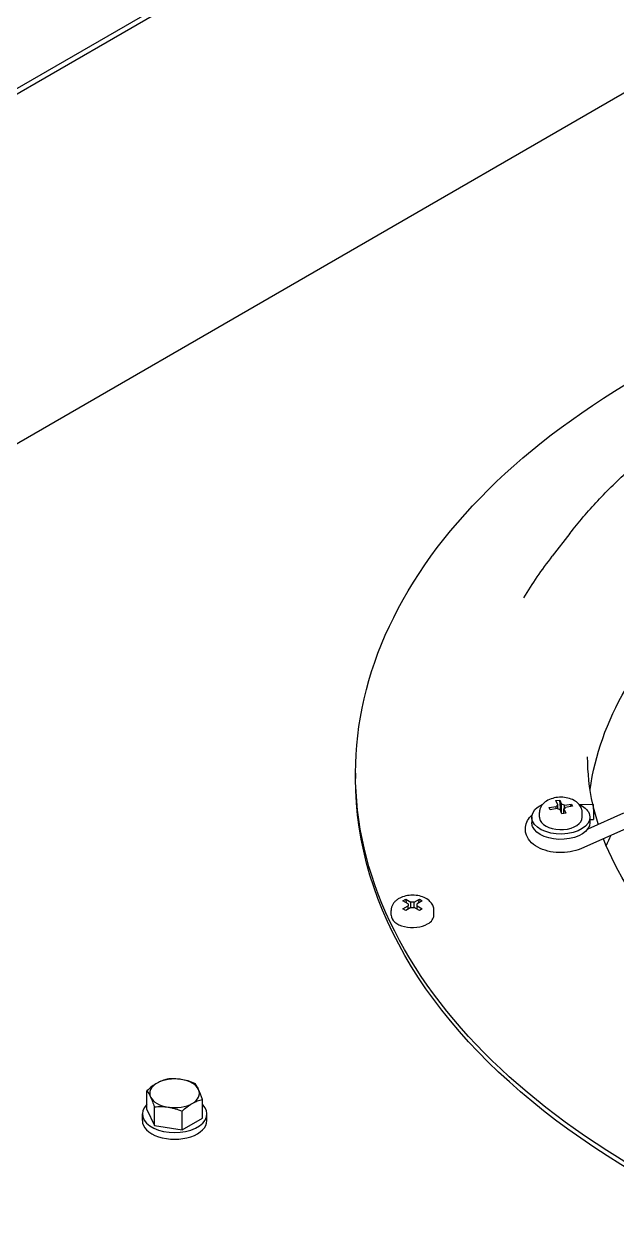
# Model space of a CAD drawing. Extents: x 0 to 216, y -5 to 280.
# Drawn here: x 173.34 to 176.44, y 181.49 to 187.78 of the extents above; entities that cross this region are included whole.
import ezdxf

# ---------------------------------------------------------------- set-up
doc = ezdxf.new("R2010")
doc.units = 0
doc.header["$LTSCALE"] = 10
doc.header["$MEASUREMENT"] = 0
doc.layers.add('CADdetails-9-EXTRAFINE', color=9, linetype='CONTINUOUS')

msp = doc.modelspace()

# ---------------------------------------------------------------- linework, layer by layer
at = {"layer": 'CADdetails-9-EXTRAFINE', "linetype": 'Continuous', "extrusion": (0.707107, 0.408248, -0.57735)}
for p, q in [((183.5356, 193.352), (161.3689, 180.554)), ((181.9872, 192.4297), (163.0687, 181.5071)), ((169.7577, 183.545), (180.8485, 189.9483)), ((176.1927, 185.1223), (176.1007, 185.0036)), ((175.0728, 183.8704), (175.0728, 183.8433)), ((176.1195, 183.7275), (176.1396, 183.7306)), ((176.1295, 183.7061), (176.1195, 183.7275)), ((176.1396, 183.7306), (176.1495, 183.7092)), ((176.1449, 183.6727), (176.1396, 183.7306)), ((176.0338, 183.6407), (176.0338, 183.6656)), ((176.0838, 183.6917), (176.1208, 183.6975)), ((176.0891, 183.6801), (176.0838, 183.6917)), ((176.1262, 183.6859), (176.0891, 183.6801)), ((176.1295, 183.7061), (176.1208, 183.6975)), ((176.1208, 183.685), (176.1208, 183.6975)), ((176.1262, 183.6859), (176.1411, 183.6809)), ((176.1295, 183.6848), (176.1295, 183.7061)), ((176.1511, 183.6595), (176.1411, 183.6809)), ((176.1645, 183.7042), (176.1495, 183.7092)), ((176.1495, 183.6628), (176.1495, 183.7092)), ((176.1712, 183.6626), (176.1511, 183.6595)), ((176.1612, 183.684), (176.1698, 183.6926)), ((176.1612, 183.684), (176.1712, 183.6626)), ((176.1612, 183.6611), (176.1612, 183.684)), ((176.1645, 183.7042), (176.2015, 183.7099)), ((176.1645, 183.6872), (176.1645, 183.7042)), ((176.2069, 183.6984), (176.1698, 183.6926)), ((176.1962, 183.6967), (176.2015, 183.7099)), ((176.2015, 183.7099), (176.2069, 183.6984)), ((176.2454, 183.7066), (176.3129, 183.7085)), ((176.2569, 183.6407), (176.2569, 183.6656)), ((176.4721, 183.6617), (176.2855, 183.5795)), ((175.9936, 183.6407), (175.9936, 183.613)), ((176.2971, 183.6407), (176.2971, 183.613)), ((176.2971, 183.6283), (176.3151, 183.6288)), ((176.5042, 183.5887), (176.2496, 183.4767)), ((175.3201, 183.2044), (175.3348, 183.2129)), ((175.3473, 183.1887), (175.3201, 183.2044)), ((175.3201, 183.1631), (175.3473, 183.1788)), ((175.3348, 183.1546), (175.3201, 183.1631)), ((175.3348, 183.2129), (175.362, 183.1972)), ((175.3402, 183.1928), (175.3348, 183.2129)), ((175.362, 183.1703), (175.3348, 183.1546)), ((175.3473, 183.1887), (175.3473, 183.1788)), ((175.3473, 183.1618), (175.3473, 183.1788)), ((175.3483, 183.1624), (175.3473, 183.1662)), ((175.3792, 183.1972), (175.362, 183.1972)), ((175.362, 183.1703), (175.362, 183.1972)), ((175.362, 183.1703), (175.3792, 183.1703)), ((175.3792, 183.1972), (175.4064, 183.2129)), ((175.3792, 183.1703), (175.3792, 183.1972)), ((175.4064, 183.1546), (175.3792, 183.1703)), ((175.3929, 183.1624), (175.3939, 183.1662)), ((175.4211, 183.2044), (175.3939, 183.1887)), ((175.3939, 183.1788), (175.3939, 183.1887)), ((175.3939, 183.1788), (175.4211, 183.1631)), ((175.3939, 183.1618), (175.3939, 183.1788)), ((175.401, 183.1928), (175.4064, 183.2129)), ((175.4064, 183.2129), (175.4211, 183.2044)), ((175.4211, 183.1631), (175.4064, 183.1546)), ((175.2591, 183.1294), (175.2591, 183.1543)), ((175.4821, 183.1294), (175.4821, 183.1543)), ((173.9827, 182.1147), (173.9827, 182.2127)), ((174.2725, 182.0699), (174.2725, 182.1679)), ((173.9589, 182.0572), (173.9589, 182.0923)), ((173.9827, 182.1147), (174.0216, 182.0311)), ((174.0216, 182.0311), (174.0216, 182.1291)), ((174.1664, 182.0086), (174.1664, 182.1066)), ((174.2963, 182.0572), (174.2963, 182.0923)), ((174.0216, 182.0311), (174.1664, 182.0086)), ((174.1664, 182.0086), (174.2725, 182.0699))]:
    msp.add_line(p, q, dxfattribs=at)
at = {"layer": 'CADdetails-9-EXTRAFINE', "linetype": 'Continuous', "extrusion": (1.11022e-16, 2.77556e-16, -1)}
msp.add_ellipse((180.1604, 183.8704), major_axis=(-5.0876, 0), ratio=0.57735, start_param=-1.349434, end_param=0.780399, dxfattribs=at)
at = {"layer": 'CADdetails-9-EXTRAFINE', "linetype": 'Continuous', "extrusion": (1.66533e-16, 2.498e-16, -1)}
msp.add_ellipse((180.1604, 183.9554), major_axis=(-4.4472, 0), ratio=0.57735, start_param=0.329681, end_param=0.420534, dxfattribs=at)
at = {"layer": 'CADdetails-9-EXTRAFINE', "linetype": 'Continuous', "extrusion": (5.55112e-17, 3.33067e-16, -1)}
for centre, major_axis, start_param, end_param in [((180.1604, 183.6029), (-3.8753, 0), 0.081928, 0.321993), ((176.1453, 183.613), (0.1517, 0), 0, 2.904211)]:
    msp.add_ellipse(centre, major_axis=major_axis, ratio=0.57735, start_param=start_param, end_param=end_param, dxfattribs=at)
at = {"layer": 'CADdetails-9-EXTRAFINE', "linetype": 'Continuous', "extrusion": (2.22045e-16, 4.16334e-16, -1)}
msp.add_ellipse((180.1604, 183.8433), major_axis=(-5.0876, 0), ratio=0.57735, start_param=-1.346237, end_param=0, dxfattribs=at)
at = {"layer": 'CADdetails-9-EXTRAFINE', "linetype": 'Continuous', "extrusion": (5.55112e-17, 2.77556e-16, -1)}
msp.add_ellipse((176.1453, 183.6407), major_axis=(-0.1517, 0), ratio=0.57735, start_param=-0.237381, end_param=0.90145, dxfattribs=at)
at = {"layer": 'CADdetails-9-EXTRAFINE', "linetype": 'Continuous', "extrusion": (4.31408e-32, 1.94289e-16, -1)}
msp.add_ellipse((176.1453, 183.6407), major_axis=(0.1517, 0), ratio=0.57735, start_param=-0.237381, end_param=2.904211, dxfattribs=at)
at = {"layer": 'CADdetails-9-EXTRAFINE', "linetype": 'Continuous', "extrusion": (-5.55112e-17, 2.77556e-16, -1)}
msp.add_ellipse((176.1453, 183.6407), major_axis=(0.1517, 0), ratio=0.57735, start_param=-0.90145, end_param=-0.237381, dxfattribs=at)
at = {"layer": 'CADdetails-9-EXTRAFINE', "linetype": 'Continuous', "extrusion": (1.82814e-15, 1.61102e-16, -1)}
msp.add_ellipse((176.314, 183.6686), major_axis=(-0.0011, 0.0398), ratio=0.038665, start_param=0, end_param=2.186805, dxfattribs=at)
at = {"layer": 'CADdetails-9-EXTRAFINE', "linetype": 'Continuous', "extrusion": (-5.55112e-17, 3.60822e-16, -1)}
msp.add_ellipse((176.1453, 183.613), major_axis=(-0.1517, 0), ratio=0.57735, start_param=-0.237381, end_param=0, dxfattribs=at)
at = {"layer": 'CADdetails-9-EXTRAFINE', "linetype": 'Continuous'}
for centre, major_axis, start_param, end_param in [((176.1453, 183.6407), (-0.1115, 0), 0, 0.261799), ((176.1453, 183.6407), (-0.1115, 0), 0.261799, 3.141593), ((175.3706, 183.1294), (-0.1115, 0), 0, 2.356194), ((175.3706, 183.1294), (0.1115, 0), -0.785398, 0), ((174.1276, 182.1998), (-0.1299, 0), -1.832596, -0.785398), ((174.1276, 182.1998), (-0.1299, 0), -0.785398, 0.261799), ((174.1276, 182.1998), (0.1299, 0), 0.261799, 1.308997), ((174.1276, 182.1998), (0.1299, 0), -0.785398, 0.261799), ((174.1276, 182.1998), (-0.1299, 0), 0.261799, 1.308997), ((174.1276, 182.0923), (-0.1687, 0), -0.537783, 3.679376), ((174.1276, 182.1998), (0.1299, 0), -1.832596, -0.785398), ((174.1276, 182.0572), (-0.1687, 0), 0, 3.141593)]:
    msp.add_ellipse(centre, major_axis=major_axis, ratio=0.57735, start_param=start_param, end_param=end_param, dxfattribs=at)
at = {"layer": 'CADdetails-9-EXTRAFINE', "linetype": 'Continuous', "extrusion": (4.97135e-16, 9.69049e-17, -1)}
msp.add_ellipse((176.314, 183.6686), major_axis=(0.0011, -0.0398), ratio=0.038665, start_param=-0.954787, end_param=0, dxfattribs=at)
at = {"layer": 'CADdetails-9-EXTRAFINE', "linetype": 'Continuous'}
for points, knots in [([(176.1927, 185.1223), (176.2377, 185.1804), (176.2862, 185.2373), (176.3898, 185.3485), (176.4449, 185.4028), (176.5613, 185.5084), (176.6226, 185.5599), (176.7512, 185.6597), (176.8184, 185.7081), (176.9397, 185.7891), (176.9925, 185.8226), (177.0467, 185.8551)], [2.7767288, 2.7767288, 2.7767288, 2.7767288, 2.8497016, 2.8497016, 2.9226744, 2.9226744, 2.9956471, 2.9956471, 3.0686199, 3.0686199, 3.1221108, 3.1221108, 3.1221108, 3.1221108]), ([(176.251, 183.6921), (176.2475, 183.6995), (176.2428, 183.706), (176.2307, 183.7187), (176.2229, 183.7243), (176.2045, 183.7344), (176.1936, 183.7383), (176.1707, 183.7438), (176.1586, 183.7452), (176.1346, 183.7453), (176.1227, 183.7441), (176.0996, 183.7391), (176.0884, 183.7353), (176.0679, 183.7246), (176.0585, 183.7178), (176.0444, 183.7017), (176.0392, 183.693), (176.0347, 183.6775), (176.0338, 183.6716), (176.0338, 183.6656)], [1.047198, 1.047198, 1.047198, 1.047198, 1.290132, 1.290132, 1.598312, 1.598312, 1.967813, 1.967813, 2.343621, 2.343621, 2.714829, 2.714829, 3.090108, 3.090108, 3.461612, 3.461612, 3.758457, 3.758457, 3.926991, 3.926991, 3.926991, 3.926991]), ([(176.2569, 183.6656), (176.2569, 183.6675), (176.2568, 183.6693), (176.2565, 183.673), (176.2562, 183.6748), (176.2556, 183.6784), (176.2551, 183.6802), (176.2542, 183.6837), (176.2536, 183.6854), (176.2524, 183.6888), (176.2517, 183.6905), (176.251, 183.6921)], [0.7853982, 0.7853982, 0.7853982, 0.7853982, 0.837758, 0.837758, 0.8901179, 0.8901179, 0.9424778, 0.9424778, 0.9948377, 0.9948377, 1.0471976, 1.0471976, 1.0471976, 1.0471976]), ([(176.3409, 183.6039), (176.3406, 183.605), (176.3403, 183.606), (176.3298, 183.6393), (176.3211, 183.6714), (176.3138, 183.7036)], [2.17456742, 2.17456742, 2.17456742, 2.17456742, 2.17618438, 2.17618438, 2.22580873, 2.22580873, 2.22580873, 2.22580873]), ([(175.96, 183.5799), (175.96, 183.5919), (175.9625, 183.6037), (175.9719, 183.6265), (175.9792, 183.6373), (175.9903, 183.6492), (175.9928, 183.6517), (175.9954, 183.6541)], [2.3561945, 2.3561945, 2.3561945, 2.3561945, 2.5900971, 2.5900971, 2.8475425, 2.8475425, 2.9190455, 2.9190455, 2.9190455, 2.9190455]), ([(176.2496, 183.4767), (176.2325, 183.4691), (176.2138, 183.4637), (176.1752, 183.4569), (176.1552, 183.4556), (176.1157, 183.4569), (176.0961, 183.4596), (176.0588, 183.469), (176.0411, 183.4757), (176.0093, 183.4934), (175.9951, 183.5043), (175.9741, 183.5294), (175.9665, 183.5431), (175.9609, 183.5652), (175.96, 183.5726), (175.96, 183.5799)], [0.133947, 0.133947, 0.133947, 0.133947, 0.491276, 0.491276, 0.844602, 0.844602, 1.195852, 1.195852, 1.550929, 1.550929, 1.905883, 1.905883, 2.212229, 2.212229, 2.356194, 2.356194, 2.356194, 2.356194]), ([(178.9213, 181.943), (178.7442, 181.9765), (178.5715, 182.0171), (178.0383, 182.1687), (177.7023, 182.3055), (177.1282, 182.6256), (176.89, 182.8084), (176.5503, 183.1725), (176.4365, 183.3509), (176.3675, 183.5286)], [1.101995, 1.101995, 1.101995, 1.101995, 1.242868, 1.242868, 1.553367, 1.553367, 1.862044, 1.862044, 2.135856, 2.135856, 2.135856, 2.135856]), ([(175.4821, 183.1543), (175.4821, 183.1619), (175.4807, 183.1694), (175.4753, 183.1837), (175.4712, 183.1904), (175.4604, 183.2034), (175.4533, 183.2093), (175.4363, 183.2201), (175.4259, 183.2245), (175.4037, 183.2311), (175.3917, 183.2331), (175.3678, 183.2344), (175.3558, 183.2337), (175.3323, 183.2299), (175.3209, 183.2267), (175.3065, 183.2203), (175.3028, 183.2184), (175.2992, 183.2164)], [0.785398, 0.785398, 0.785398, 0.785398, 0.999134, 0.999134, 1.232557, 1.232557, 1.524116, 1.524116, 1.884942, 1.884942, 2.262003, 2.262003, 2.633533, 2.633533, 3.007364, 3.007364, 3.141593, 3.141593, 3.141593, 3.141593]), ([(175.2992, 183.2164), (175.295, 183.2139), (175.2909, 183.2112), (175.2833, 183.2051), (175.2796, 183.2017), (175.273, 183.1942), (175.27, 183.19), (175.2648, 183.1809), (175.2627, 183.1759), (175.2598, 183.1654), (175.2591, 183.1599), (175.2591, 183.1543)], [3.1415927, 3.1415927, 3.1415927, 3.1415927, 3.2986723, 3.2986723, 3.4557519, 3.4557519, 3.6128316, 3.6128316, 3.7699112, 3.7699112, 3.9269908, 3.9269908, 3.9269908, 3.9269908]), ([(174.0358, 182.2528), (174.0268, 182.2476), (174.0177, 182.2415), (174, 182.2279), (173.9913, 182.2205), (173.9827, 182.2127)], [0.007687364, 0.007687364, 0.007687364, 0.007687364, 0.009079015, 0.009079015, 0.010470665, 0.010470665, 0.010470665, 0.010470665]), ([(174.0888, 182.2739), (174.0802, 182.2718), (174.0713, 182.2691), (174.0536, 182.2622), (174.0447, 182.258), (174.0358, 182.2528)], [0.004905717, 0.004905717, 0.004905717, 0.004905717, 0.006296541, 0.006296541, 0.007687364, 0.007687364, 0.007687364, 0.007687364]), ([(174.1612, 182.2722), (174.1551, 182.2732), (174.1489, 182.2739), (174.1367, 182.2749), (174.1306, 182.2752), (174.1125, 182.2755), (174.1006, 182.275), (174.0888, 182.2739)], [0.002782414, 0.002782414, 0.002782414, 0.002782414, 0.003475359, 0.003475359, 0.004168303, 0.004168303, 0.005554192, 0.005554192, 0.005554192, 0.005554192]), ([(174.2531, 182.2192), (174.2515, 182.2227), (174.2498, 182.2261), (174.2465, 182.2323), (174.2449, 182.2351), (174.2401, 182.2431), (174.2369, 182.2476), (174.2337, 182.2515)], [0.002782414, 0.002782414, 0.002782414, 0.002782414, 0.003475359, 0.003475359, 0.004168303, 0.004168303, 0.005554192, 0.005554192, 0.005554192, 0.005554192]), ([(174.0022, 182.1804), (174.0038, 182.1768), (174.0055, 182.173), (174.0087, 182.1651), (174.0104, 182.161), (174.0152, 182.148), (174.0184, 182.1388), (174.0216, 182.1291)], [0.002782414, 0.002782414, 0.002782414, 0.002782414, 0.003475359, 0.003475359, 0.004168303, 0.004168303, 0.005554192, 0.005554192, 0.005554192, 0.005554192]), ([(174.2195, 182.1467), (174.2284, 182.1519), (174.2373, 182.1562), (174.2551, 182.1631), (174.2639, 182.1658), (174.2725, 182.1679)], [0.00479172, 0.00479172, 0.00479172, 0.00479172, 0.006178988, 0.006178988, 0.007566256, 0.007566256, 0.007566256, 0.007566256]), ([(174.094, 182.1273), (174.1002, 182.1264), (174.1063, 182.1252), (174.1185, 182.1224), (174.1246, 182.1209), (174.1427, 182.1156), (174.1546, 182.1114), (174.1664, 182.1066)], [0.002782414, 0.002782414, 0.002782414, 0.002782414, 0.003475359, 0.003475359, 0.004168303, 0.004168303, 0.005554192, 0.005554192, 0.005554192, 0.005554192]), ([(174.1664, 182.1066), (174.175, 182.1145), (174.1837, 182.1219), (174.2014, 182.1354), (174.2105, 182.1416), (174.2195, 182.1467)], [0.002015536, 0.002015536, 0.002015536, 0.002015536, 0.003403628, 0.003403628, 0.00479172, 0.00479172, 0.00479172, 0.00479172])]:
    msp.add_open_spline(points, degree=3, knots=knots, dxfattribs=at)
for points in [[(176.3127, 183.7084), (176.2943, 183.7912), (176.2851, 183.8738), (176.2851, 183.9564)], [(176.4062, 183.5456), (176.3976, 183.528), (176.3895, 183.5105), (176.3819, 183.4931)], [(174.2337, 182.2515), (174.21, 182.261), (174.1859, 182.2684), (174.1612, 182.2722)], [(174.2725, 182.1679), (174.2662, 182.1873), (174.2597, 182.2049), (174.2531, 182.2192)], [(173.9827, 182.2127), (173.9891, 182.2048), (173.9955, 182.1946), (174.0022, 182.1804)], [(174.0216, 182.1291), (174.0453, 182.1312), (174.0693, 182.1311), (174.094, 182.1273)]]:
    msp.add_open_spline(points, degree=3, dxfattribs=at)

doc.saveas('drawing.dxf')
